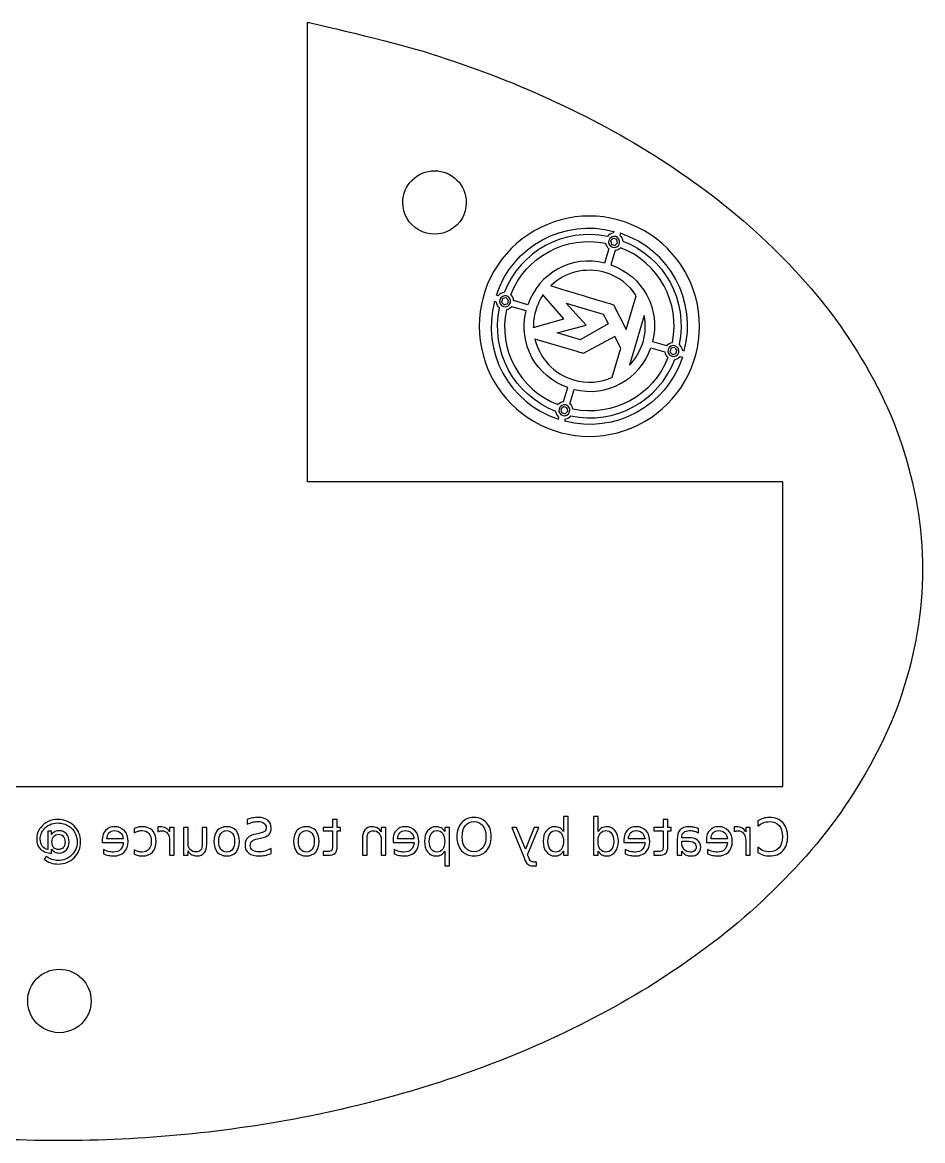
# Model space of a CAD drawing. Extents: x 5 to 209, y -94 to 44.
# Drawn here: x 105.59 to 141.05, y 0.05 to 44.1 of the extents above; entities that cross this region are included whole.
import ezdxf

# ---------------------------------------------------------------- set-up
doc = ezdxf.new("R2010")
doc.units = 0
doc.layers.get('0').update_dxf_attribs({"linetype": 'CONTINUOUS'})

msp = doc.modelspace()

# ---------------------------------------------------------------- linework, layer by layer
at = {"color": 7}
for p, q in [((116.825167, 26.000106), (116.825167, 44.095133)), ((116.825167, 44.095133), (116.850167, 44.095133)), ((123.075167, 37.000106), (123.075167, 37.000106)), ((135.550167, 26.000106), (116.825167, 26.000106)), ((135.550167, 14.000107), (135.550167, 26.000106)), ((78.55017, 14.000107), (135.550167, 14.000107)), ((108.300178, 5.550041), (108.300178, 5.550041))]:
    msp.add_line(p, q, dxfattribs=at)
at = {"color": 5}
for p, q in [((128.889248, 35.861184), (128.867246, 35.786801)), ((129.144646, 35.78567), (129.121086, 35.705971)), ((128.690167, 35.509649), (128.690167, 35.509649)), ((128.813264, 35.538264), (128.761087, 35.48868)), ((128.761087, 35.48868), (128.777907, 35.418691)), ((128.761087, 35.48868), (128.761087, 35.48868)), ((128.777907, 35.418691), (128.79475, 35.348724)), ((128.794755, 35.348724), (128.863771, 35.328323)), ((128.865453, 35.587822), (128.813264, 35.538264)), ((128.863771, 35.328314), (128.932794, 35.307913)), ((128.934471, 35.567411), (128.865453, 35.587812)), ((128.932794, 35.307911), (128.984986, 35.357468)), ((129.003488, 35.547006), (128.934471, 35.567407)), ((128.984986, 35.357468), (129.037163, 35.407052)), ((129.020336, 35.477031), (129.003492, 35.547006)), ((129.037163, 35.407052), (129.020343, 35.477031)), ((128.688061, 35.18076), (128.520481, 34.613988)), ((128.945028, 35.110559), (128.775879, 34.538475)), ((128.548609, 34.23949), (128.548609, 34.23949)), ((124.264905, 33.073631), (124.1864, 33.096859)), ((124.1864, 33.096847), (124.1864, 33.096847)), ((124.334941, 33.322322), (124.259654, 33.344583)), ((124.259654, 33.344581), (124.259654, 33.344581)), ((124.463154, 33.078925), (124.512712, 33.026733)), ((124.483557, 33.147941), (124.463157, 33.078925)), ((124.50397, 33.216959), (124.483569, 33.147941)), ((124.573945, 33.233805), (124.50397, 33.216961)), ((124.643924, 33.250632), (124.573945, 33.233812)), ((124.693508, 33.198455), (124.643924, 33.250632)), ((124.643924, 33.250632), (124.643924, 33.250632)), ((124.664895, 33.321551), (124.664895, 33.321551)), ((124.743065, 33.146266), (124.693508, 33.198455)), ((124.702252, 33.008224), (124.722653, 33.077247)), ((124.722662, 33.077247), (124.743063, 33.146266)), ((124.829987, 33.366374), (124.829987, 33.366374)), ((125.506849, 32.975807), (124.942212, 33.142763)), ((126.100172, 33.34643), (126.109289, 33.377297)), ((126.126839, 33.319111), (126.100172, 33.34643)), ((126.1093, 33.377297), (126.109329, 33.377297)), ((126.912529, 32.424093), (126.126839, 33.319111)), ((129.376584, 31.991437), (129.771419, 33.326776)), ((124.512712, 33.026733), (124.562295, 32.974556)), ((124.562295, 32.974556), (124.632284, 32.991376)), ((124.632284, 32.991378), (124.702252, 33.008222)), ((124.654709, 32.776116), (124.654709, 32.776116)), ((125.433598, 32.728073), (124.865743, 32.895978)), ((127.793551, 32.164993), (127.005927, 33.029984)), ((127.005927, 33.029984), (128.465524, 32.598401)), ((128.465524, 32.598401), (128.465539, 32.598401)), ((128.881025, 32.970189), (129.376584, 31.991437)), ((125.764555, 32.093855), (126.912529, 32.424093)), ((126.657742, 31.861711), (127.793551, 32.164993)), ((128.668973, 32.220122), (127.581852, 31.60237)), ((130.086375, 32.550154), (129.508268, 30.59485)), ((123.584341, 32.126457), (123.584341, 32.126457)), ((125.720861, 32.063503), (125.727315, 32.085412)), ((125.727311, 32.085412), (125.764555, 32.093845)), ((127.578062, 31.589593), (126.657742, 31.861711)), ((128.923574, 31.728011), (127.684096, 31.05534)), ((129.16053, 31.260657), (128.923574, 31.728011)), ((127.44133, 31.127122), (125.779441, 31.618507)), ((125.779441, 31.618507), (125.779441, 31.618507)), ((127.581852, 31.60237), (127.57806, 31.589602)), ((130.340803, 31.277104), (130.896191, 31.112888)), ((130.414055, 31.524843), (130.966225, 31.361579)), ((131.205222, 31.273069), (131.135248, 31.256225)), ((131.195589, 31.490065), (131.195589, 31.490065)), ((131.27521, 31.289889), (131.205222, 31.273069)), ((131.324788, 31.237712), (131.27521, 31.289889)), ((131.27521, 31.289889), (131.27521, 31.289889)), ((131.296179, 31.360808), (131.296179, 31.360808)), ((127.544015, 31.096759), (127.44133, 31.127122)), ((127.623212, 31.073343), (127.544015, 31.096759)), ((127.684096, 31.05534), (127.623212, 31.073338)), ((128.821594, 30.114376), (129.16053, 31.260657)), ((131.018502, 30.88861), (131.018502, 30.88861)), ((131.094433, 31.118179), (131.143997, 31.06599)), ((131.114844, 31.187205), (131.094434, 31.118179)), ((131.135248, 31.256221), (131.114845, 31.187205)), ((131.143997, 31.06599), (131.193581, 31.013813)), ((131.193581, 31.013813), (131.263562, 31.03064)), ((131.263562, 31.03064), (131.333537, 31.047484)), ((131.374351, 31.185523), (131.324788, 31.237712)), ((131.333537, 31.047488), (131.35394, 31.116504)), ((131.353941, 31.116504), (131.374351, 31.185523)), ((131.497028, 30.935235), (131.588005, 30.908337)), ((131.573491, 31.182017), (131.66125, 31.156069)), ((131.588005, 30.908337), (131.588005, 30.908337)), ((131.66125, 31.156069), (131.66125, 31.156069)), ((129.508268, 30.59485), (129.508268, 30.59485)), ((126.906512, 29.155516), (127.071779, 29.714441)), ((127.160343, 29.074684), (127.327176, 29.63893)), ((126.729424, 28.878364), (126.729424, 28.878364)), ((126.852521, 28.906979), (126.800344, 28.857393)), ((126.800344, 28.857393), (126.817164, 28.787414)), ((126.800344, 28.857393), (126.800344, 28.857393)), ((126.817164, 28.787414), (126.834007, 28.717439)), ((126.834012, 28.717439), (126.903035, 28.697038)), ((126.90471, 28.956541), (126.852521, 28.906979)), ((126.903035, 28.697033), (126.972051, 28.676633)), ((126.973728, 28.936131), (126.90471, 28.956532)), ((126.972051, 28.676623), (127.024243, 28.726188)), ((127.042752, 28.915721), (126.973728, 28.936122)), ((127.024243, 28.726188), (127.07642, 28.775765)), ((127.059593, 28.845753), (127.042749, 28.915721)), ((127.07642, 28.775765), (127.0596, 28.845753)), ((126.703005, 28.467246), (126.727318, 28.54948)), ((126.958402, 28.391732), (126.984292, 28.479272)), ((123.380577, 12.777628), (123.380577, 12.777628)), ((127.085928, 12.812873), (126.904817, 12.812873)), ((126.904817, 12.812873), (126.904817, 12.219627)), ((127.085928, 11.28962), (127.085928, 12.812873)), ((128.268502, 12.812871), (128.088378, 12.812871)), ((128.088378, 12.812871), (128.088378, 11.289616)), ((128.268502, 12.219623), (128.268502, 12.812871)), ((109.992385, 12.343951), (109.992385, 12.17557)), ((109.992385, 12.34394), (109.992385, 12.343951)), ((110.930279, 12.402596), (110.92957, 12.217574)), ((111.571442, 12.386009), (111.390338, 12.386009)), ((111.390338, 12.386009), (111.390338, 12.21567)), ((111.571442, 11.28958), (111.571442, 12.386009)), ((112.117707, 12.386046), (111.937576, 12.386046)), ((111.937576, 12.386046), (111.937576, 11.289616)), ((112.117707, 11.764412), (112.117707, 12.386046)), ((112.402576, 12.412477), (112.402576, 12.412477)), ((112.855829, 12.386046), (112.675704, 12.386046)), ((112.675704, 12.386046), (112.675704, 11.729166)), ((112.855829, 11.722315), (112.855829, 12.386046)), ((113.638014, 12.412477), (113.638014, 12.412477)), ((114.451507, 12.703223), (114.451524, 12.703227)), ((114.451524, 12.703227), (114.451524, 12.510372)), ((116.774587, 12.412477), (116.774587, 12.412477)), ((117.808366, 12.386046), (117.437343, 12.386046)), ((117.437343, 12.386046), (117.437343, 12.246055)), ((117.808366, 12.697354), (117.808366, 12.386046)), ((117.808384, 12.697351), (117.808366, 12.697354)), ((117.989488, 12.697351), (117.808384, 12.697351)), ((117.989488, 12.386044), (117.989488, 12.697351)), ((118.121648, 12.386044), (117.989488, 12.386044)), ((118.121648, 12.246054), (118.121648, 12.386044)), ((119.90431, 12.386046), (119.723199, 12.386046)), ((119.723199, 12.386046), (119.723199, 12.215708)), ((119.90431, 11.289614), (119.90431, 12.386046)), ((122.410437, 12.386046), (122.229326, 12.386046)), ((122.229326, 12.386046), (122.229326, 12.219623)), ((122.410437, 10.87258), (122.410437, 12.386046)), ((123.380577, 12.617079), (123.380577, 12.617079)), ((125.059478, 12.386049), (124.86858, 12.386049)), ((124.86858, 12.386049), (125.350231, 11.187807)), ((125.40211, 11.528483), (125.059478, 12.386049)), ((125.744749, 12.386049), (125.40211, 11.528483)), ((125.492176, 11.30724), (125.935641, 12.386049)), ((125.935641, 12.386049), (125.744749, 12.386049)), ((130.832392, 12.386046), (130.461361, 12.386046)), ((130.461361, 12.386046), (130.461361, 12.246055)), ((130.832392, 12.697354), (130.832392, 12.386046)), ((130.832416, 12.697351), (130.832392, 12.697354)), ((131.01352, 12.697351), (130.832416, 12.697351)), ((131.01352, 12.386044), (131.01352, 12.697351)), ((131.14568, 12.386044), (131.01352, 12.386044)), ((131.14568, 12.246054), (131.14568, 12.386044)), ((132.22837, 12.169671), (132.22837, 12.336094)), ((133.622475, 12.402596), (133.621765, 12.217574)), ((134.263644, 12.386009), (134.082533, 12.386009)), ((134.082533, 12.386009), (134.082533, 12.21567)), ((134.263644, 11.28958), (134.263644, 12.386009)), ((134.556333, 12.638617), (134.556333, 12.430098)), ((134.556333, 12.63861), (134.556333, 12.638617)), ((106.740199, 12.237067), (106.600206, 12.237067)), ((106.600206, 12.237067), (106.600206, 11.516556)), ((106.740199, 12.10882), (106.740199, 12.237067)), ((109.561645, 11.934752), (108.919451, 11.935746)), ((108.919451, 11.935746), (108.919453, 11.935727)), ((110.92957, 12.217574), (110.929242, 12.217666)), ((113.638006, 12.259758), (113.638014, 12.259761)), ((114.914553, 12.150116), (114.79513, 12.125641)), ((114.852881, 11.937685), (114.973289, 11.961176)), ((116.774593, 12.259758), (116.774587, 12.259761)), ((117.437343, 12.246055), (117.808366, 12.246055)), ((117.808366, 12.246055), (117.808366, 11.650851)), ((117.989488, 11.650849), (117.989488, 12.246054)), ((117.989488, 12.246054), (118.121648, 12.246054)), ((118.986048, 11.951388), (118.986051, 11.951389)), ((118.986051, 11.951389), (118.986051, 11.289616)), ((119.166174, 11.289616), (119.166174, 11.945516)), ((119.723199, 11.909294), (119.723199, 11.289614)), ((121.015422, 11.934752), (120.373229, 11.935746)), ((120.373229, 11.935746), (120.373229, 11.935727)), ((126.904817, 12.219627), (126.904817, 12.219623)), ((128.268502, 12.219622), (128.268502, 12.219623)), ((130.107962, 11.934752), (129.465768, 11.935746)), ((129.465768, 11.935746), (129.465768, 11.935727)), ((130.461361, 12.246055), (130.832392, 12.246055)), ((130.832392, 12.246055), (130.832392, 11.650851)), ((131.01352, 11.650849), (131.01352, 12.246054)), ((131.01352, 12.246054), (131.14568, 12.246054)), ((131.38255, 11.915139), (131.38256, 11.915166)), ((131.38256, 11.915166), (131.38256, 11.289613)), ((131.562689, 11.981722), (131.562689, 11.999344)), ((131.815254, 11.981722), (131.562689, 11.981722)), ((133.358092, 11.934752), (132.715899, 11.935746)), ((132.715899, 11.935746), (132.715901, 11.935727)), ((133.621765, 12.217574), (133.621435, 12.217666)), ((106.740146, 11.372656), (106.740146, 11.523416)), ((106.740146, 11.523416), (106.740191, 11.523406)), ((107.273742, 11.816111), (107.273722, 11.816113)), ((108.739332, 11.882874), (108.739321, 11.882863)), ((108.739321, 11.882863), (108.739321, 11.794757)), ((108.739321, 11.794757), (109.567517, 11.794757)), ((108.781423, 11.515757), (108.781423, 11.345418)), ((109.992385, 11.498126), (109.992385, 11.331703)), ((111.390341, 11.867162), (111.390341, 11.28958)), ((112.117707, 11.289616), (112.117707, 11.457996)), ((112.85583, 11.722322), (112.855829, 11.722315)), ((115.386413, 11.354216), (115.386413, 11.557839)), ((120.193095, 11.882874), (120.193097, 11.882863)), ((120.193097, 11.882863), (120.193097, 11.794757)), ((120.193097, 11.794757), (121.021299, 11.794757)), ((120.2352, 11.515757), (120.2352, 11.345418)), ((121.616505, 11.836852), (121.616505, 11.836852)), ((122.229326, 11.454084), (122.229326, 11.45408)), ((122.229326, 11.45408), (122.229326, 10.87258)), ((126.291995, 11.836852), (126.291995, 11.836852)), ((126.904817, 11.454084), (126.904817, 11.28962)), ((128.268502, 11.289616), (128.268502, 11.45408)), ((128.88231, 11.836852), (128.88231, 11.836852)), ((129.285633, 11.882874), (129.285637, 11.882863)), ((129.285637, 11.882863), (129.285637, 11.794757)), ((129.285637, 11.794757), (130.113831, 11.794757)), ((129.327738, 11.515757), (129.327738, 11.345418)), ((131.562681, 11.800643), (131.562681, 11.840784)), ((131.562681, 11.840784), (131.741826, 11.840784)), ((131.562692, 11.289613), (131.562692, 11.456036)), ((131.741826, 11.840784), (131.741837, 11.840768)), ((132.53578, 11.882874), (132.535769, 11.882863)), ((132.535769, 11.882863), (132.535769, 11.794757)), ((132.535769, 11.794757), (133.363964, 11.794757)), ((132.577871, 11.515757), (132.577871, 11.345418)), ((134.082533, 11.867162), (134.082533, 11.28958)), ((134.556333, 11.608753), (134.556333, 11.402194)), ((106.531654, 11.246367), (106.443561, 11.137698)), ((111.390341, 11.28958), (111.571442, 11.28958)), ((111.937576, 11.289616), (112.117707, 11.289616)), ((117.622386, 11.44037), (117.437363, 11.44037)), ((117.437363, 11.44037), (117.437363, 11.289612)), ((117.437363, 11.289612), (117.622386, 11.289612)), ((118.986051, 11.289616), (119.166174, 11.289616)), ((119.723199, 11.289614), (119.90431, 11.289614)), ((125.350231, 11.187807), (125.350241, 11.187805)), ((125.524477, 11.225002), (125.492176, 11.30724)), ((125.836777, 11.023337), (125.731049, 11.023337)), ((125.836777, 10.872579), (125.836777, 11.023337)), ((126.904817, 11.28962), (127.085928, 11.28962)), ((128.088378, 11.289616), (128.268502, 11.289616)), ((130.646417, 11.44037), (130.461387, 11.44037)), ((130.461387, 11.44037), (130.461387, 11.289612)), ((130.461387, 11.289612), (130.646417, 11.289612)), ((131.38256, 11.289613), (131.562692, 11.289613)), ((134.082533, 11.28958), (134.263644, 11.28958)), ((122.229326, 10.87258), (122.410437, 10.87258)), ((125.692873, 10.872579), (125.836777, 10.872579))]:
    msp.add_line(p, q, dxfattribs=at)
at = {"color": 7}
for points in [[(116.850167, 44.095133), (116.850167, 44.095133), (120.101807, 43.362582), (121.687997, 42.858067)], [(121.687997, 42.858067), (123.274037, 42.353601), (124.839337, 41.769376), (126.351097, 41.073239)], [(126.351097, 41.073239), (127.862287, 40.377364), (129.342287, 39.598048), (130.737137, 38.691231)], [(130.737137, 38.691231), (132.131717, 37.784592), (133.480407, 36.788118), (134.693357, 35.649876)], [(120.575167, 37.000106), (120.575167, 37.690462), (121.134811, 38.250106), (121.825167, 38.250106)], [(121.825167, 38.250106), (122.515523, 38.250106), (123.075167, 37.690462), (123.075167, 37.000106)], [(121.200167, 35.917574), (120.813416, 36.140865), (120.575167, 36.553524), (120.575167, 37.000106)], [(123.075167, 37.000106), (123.075167, 36.553524), (122.836919, 36.140865), (122.450167, 35.917574)], [(122.450167, 35.917574), (122.063416, 35.694283), (121.586919, 35.694283), (121.200167, 35.917574)], [(134.693357, 35.649876), (135.905297, 34.512576), (137.046307, 33.274792), (137.977007, 31.897818)], [(137.977007, 31.897818), (138.906667, 30.522379), (139.713417, 29.034143), (140.231767, 27.456989)], [(140.231767, 27.456989), (140.749517, 25.881648), (141.049887, 24.208284), (141.050167, 22.550042)], [(141.050167, 22.550042), (141.050447, 20.895288), (140.750867, 19.225479), (140.235157, 17.653137)], [(140.235157, 17.653137), (139.718857, 16.078993), (138.915327, 14.593186), (137.989027, 13.219701)], [(137.989027, 13.219701), (137.061727, 11.844736), (135.924727, 10.608231), (134.716777, 9.471884)], [(134.716777, 9.471884), (133.507827, 8.334589), (132.163357, 7.338454), (130.772967, 6.431915)], [(105.800178, 5.550041), (105.800178, 6.240397), (106.359822, 6.800041), (107.050178, 6.800041)], [(107.050178, 6.800041), (107.740533, 6.800041), (108.300177, 6.240397), (108.300178, 5.550041)], [(130.772967, 6.431915), (129.381847, 5.524904), (127.905597, 4.745004), (126.398107, 4.048336)], [(106.425178, 4.467509), (106.038426, 4.6908), (105.800178, 5.103459), (105.800178, 5.550041)], [(108.300178, 5.550041), (108.300178, 5.103459), (108.061929, 4.6908), (107.675178, 4.467509)], [(107.675178, 4.467509), (107.288426, 4.244218), (106.811929, 4.244218), (106.425178, 4.467509)], [(126.398107, 4.048336), (124.890177, 3.351464), (123.328647, 2.766213), (121.746337, 2.260476)], [(121.746337, 2.260476), (120.163837, 1.754678), (118.547827, 1.347871), (116.919377, 1.018792)], [(116.919377, 1.018792), (115.290787, 0.689684), (113.642227, 0.450302), (111.988597, 0.288649)], [(107.009618, 0.050059), (105.348068, 0.051359), (103.684468, 0.132219), (102.031058, 0.296552)], [(111.988597, 0.288649), (110.334918, 0.126991), (108.671178, 0.04874), (107.009618, 0.050059)]]:
    msp.add_open_spline(points, degree=3, dxfattribs=at)
at = {"color": 5}
for points in [[(130.093567, 35.884561), (128.750926, 36.659735), (127.096724, 36.659735), (125.754083, 35.884561)], [(124.259654, 33.344581), (124.884678, 35.281828), (126.92362, 36.390145), (128.889248, 35.861184)], [(125.754083, 35.884561), (124.411442, 35.109387), (123.584341, 33.676806), (123.584341, 32.126457)], [(128.633604, 35.660894), (126.922541, 36.023477), (125.193762, 35.083939), (124.567129, 33.451114)], [(124.829987, 33.366374), (125.411105, 34.859899), (126.993613, 35.719606), (128.562998, 35.394001)], [(128.867255, 35.786801), (128.775747, 35.778156), (128.691119, 35.732525), (128.633604, 35.660894)], [(128.960905, 35.656819), (128.845514, 35.690939), (128.724288, 35.62504), (128.690167, 35.509649)], [(129.121086, 35.705971), (129.186625, 35.649544), (129.228569, 35.569678), (129.237664, 35.48346)], [(131.66125, 31.156069), (132.190238, 33.121712), (131.081868, 35.160635), (129.144646, 35.78567)], [(132.263309, 32.126457), (132.263309, 33.676806), (131.436208, 35.109387), (130.093567, 35.884561)], [(128.562998, 35.394001), (128.576496, 35.310198), (128.621137, 35.2337), (128.688061, 35.18076)], [(128.690167, 35.509649), (128.656049, 35.394253), (128.721946, 35.273032), (128.837337, 35.238913)], [(128.837337, 35.238913), (128.952733, 35.204793), (129.073955, 35.270685), (129.108073, 35.386081)], [(129.108073, 35.386081), (129.142193, 35.501472), (129.076301, 35.622698), (128.960905, 35.656819)], [(129.237664, 35.48346), (130.880421, 34.860639), (131.826397, 33.124192), (131.459956, 31.406788)], [(128.520481, 34.613988), (127.243482, 34.94026), (125.92752, 34.224917), (125.506849, 32.975807)], [(129.152723, 35.220788), (129.098892, 35.160748), (129.025028, 35.121508), (128.945028, 35.110559)], [(131.195589, 31.490065), (131.517764, 33.061744), (130.652287, 34.644997), (129.152723, 35.220788)], [(128.548609, 34.23949), (127.764031, 34.471473), (126.952685, 34.24611), (126.400434, 33.71886)], [(128.775879, 34.538475), (130.02497, 34.117823), (130.740312, 32.801864), (130.414055, 31.524843)], [(129.771419, 33.326776), (129.495577, 33.751883), (129.072579, 34.084541), (128.548609, 34.23949)], [(126.400434, 33.71886), (127.228355, 33.472863), (128.052764, 33.215091), (128.881025, 32.970189)], [(124.1864, 33.096847), (123.657415, 31.131204), (124.765784, 29.092284), (126.703005, 28.467246)], [(124.388188, 32.848576), (124.319483, 32.904544), (124.275098, 32.985659), (124.264905, 33.073631)], [(124.567129, 33.451114), (124.475814, 33.441362), (124.391636, 33.394756), (124.334941, 33.322322)], [(124.394157, 33.174374), (124.360037, 33.058986), (124.425936, 32.937757), (124.541327, 32.903639)], [(124.664895, 33.321551), (124.549504, 33.355665), (124.428278, 33.289772), (124.394157, 33.174374)], [(124.541327, 32.903639), (124.656723, 32.869518), (124.777944, 32.935418), (124.812062, 33.050807)], [(124.812062, 33.050807), (124.846183, 33.166205), (124.780284, 33.287431), (124.664895, 33.321551)], [(124.942212, 33.142763), (124.934509, 33.228872), (124.894051, 33.309012), (124.829987, 33.366374)], [(126.109329, 33.377297), (125.980581, 33.190523), (125.878608, 32.98058), (125.8108, 32.751237)], [(126.600766, 28.773025), (124.962903, 29.399161), (124.021016, 31.133631), (124.388188, 32.848576)], [(124.654709, 32.776116), (124.32601, 31.205367), (125.185425, 29.620353), (126.679888, 29.038092)], [(124.865743, 32.895978), (124.812536, 32.831544), (124.73707, 32.788806), (124.654709, 32.776116)], [(127.071779, 29.714441), (125.82268, 30.135086), (125.10734, 31.451052), (125.433598, 32.728073)], [(125.8108, 32.751237), (125.742988, 32.521899), (125.714413, 32.290276), (125.720861, 32.063503)], [(128.465539, 32.598401), (128.534456, 32.470433), (128.605361, 32.351534), (128.668973, 32.220122)], [(130.036877, 31.501686), (130.141157, 31.854432), (130.152905, 32.212581), (130.086375, 32.550154)], [(123.584341, 32.126457), (123.584341, 30.576109), (124.411442, 29.143528), (125.754083, 28.368354)], [(130.093567, 28.368354), (131.436208, 29.143528), (132.263309, 30.576109), (132.263309, 32.126457)], [(125.779441, 31.618507), (125.956128, 30.875732), (126.514482, 30.24541), (127.299049, 30.013426)], [(127.327176, 29.63893), (128.604178, 29.312658), (129.920138, 30.028001), (130.340803, 31.277104)], [(129.508268, 30.59485), (129.747638, 30.841972), (129.93255, 31.148922), (130.036877, 31.501686)], [(130.966225, 31.361579), (131.022325, 31.433268), (131.105337, 31.479667), (131.195589, 31.490065)], [(131.296179, 31.360808), (131.180783, 31.394926), (131.059556, 31.329027), (131.025436, 31.213638)], [(131.443349, 31.090071), (131.477468, 31.205462), (131.411569, 31.326688), (131.296179, 31.360808)], [(131.459956, 31.406788), (131.524772, 31.349367), (131.565739, 31.26872), (131.573491, 31.182017)], [(131.588005, 30.908337), (130.962981, 28.971088), (128.924033, 27.862766), (126.958402, 28.391732)], [(131.018502, 30.88861), (130.436959, 29.39101), (128.848906, 28.529894), (127.275918, 28.860672)], [(130.896191, 31.112888), (130.906344, 31.025321), (130.950362, 30.944564), (131.018502, 30.88861)], [(131.025436, 31.213638), (130.991323, 31.098243), (131.057215, 30.977021), (131.172612, 30.942901)], [(131.172612, 30.942901), (131.288002, 30.908783), (131.409229, 30.974675), (131.443349, 31.090071)], [(131.285828, 30.815345), (131.368255, 30.827995), (131.443768, 30.870759), (131.497028, 30.935235)], [(127.197274, 28.595567), (128.918528, 28.222204), (130.661575, 29.168772), (131.285828, 30.815345)], [(127.299049, 30.013426), (127.823023, 29.858499), (128.358904, 29.907677), (128.821594, 30.114376)], [(126.679888, 29.038092), (126.737151, 29.104814), (126.818674, 29.147238), (126.906512, 29.155516)], [(127.275918, 28.860672), (127.265011, 28.943644), (127.2237, 29.020127), (127.160343, 29.074684)], [(126.727318, 28.54948), (126.657655, 28.604583), (126.612154, 28.685194), (126.600766, 28.773025)], [(126.729424, 28.878364), (126.695306, 28.762973), (126.761206, 28.641747), (126.876601, 28.607626)], [(127.000162, 29.025532), (126.884771, 29.059652), (126.763545, 28.99376), (126.729424, 28.878364)], [(126.876601, 28.607626), (126.99199, 28.573508), (127.113219, 28.639407), (127.147337, 28.754796)], [(127.147337, 28.754796), (127.181457, 28.870192), (127.115558, 28.99142), (127.000162, 29.025532)], [(125.754083, 28.368354), (127.096724, 27.59318), (128.750926, 27.59318), (130.093567, 28.368354)], [(126.984292, 28.479272), (127.066952, 28.490579), (127.143068, 28.532141), (127.197274, 28.595567)], [(114.879313, 12.777621), (114.81078, 12.777621), (114.740948, 12.771419), (114.669818, 12.759015)], [(115.256214, 12.666024), (115.164844, 12.740422), (115.03921, 12.777621), (114.879313, 12.777621)], [(123.380577, 12.777628), (123.175649, 12.777628), (123.011838, 12.708775), (122.889143, 12.571069)], [(123.873975, 12.571069), (123.750627, 12.708775), (123.586161, 12.777628), (123.380577, 12.777628)], [(135.02134, 12.777624), (134.933881, 12.777624), (134.851649, 12.765877), (134.774644, 12.742382)], [(135.544103, 12.574002), (135.416838, 12.70975), (135.242583, 12.777624), (135.02134, 12.777624)], [(106.305509, 12.375107), (106.256558, 12.311152), (106.219359, 12.241646), (106.193912, 12.16659)], [(106.604092, 12.616909), (106.485309, 12.560132), (106.385782, 12.479531), (106.305509, 12.375107)], [(106.420046, 12.296787), (106.487923, 12.382284), (106.570808, 12.447548), (106.668701, 12.492577)], [(106.988821, 12.702074), (106.850458, 12.702074), (106.722215, 12.673686), (106.604092, 12.616909)], [(106.668701, 12.492577), (106.765947, 12.538263), (106.872002, 12.561106), (106.986866, 12.561106)], [(106.986866, 12.561106), (107.067138, 12.561106), (107.144148, 12.550339), (107.217897, 12.528805)], [(107.339281, 12.635502), (107.228989, 12.679883), (107.112169, 12.702074), (106.988821, 12.702074)], [(107.217897, 12.528805), (107.291647, 12.507918), (107.359849, 12.476593), (107.422502, 12.434829)], [(107.631014, 12.445584), (107.54682, 12.528474), (107.449576, 12.591779), (107.339281, 12.635502)], [(107.422502, 12.434829), (107.524963, 12.368257), (107.605236, 12.280803), (107.663321, 12.172468)], [(107.820926, 12.161688), (107.776545, 12.269373), (107.713241, 12.364005), (107.631014, 12.445584)], [(109.21804, 12.412489), (109.07054, 12.412489), (108.954043, 12.364847), (108.868551, 12.269562)], [(109.610598, 12.253898), (109.513356, 12.359625), (109.382503, 12.412489), (109.21804, 12.412489)], [(110.146084, 12.394848), (110.09322, 12.383748), (110.041987, 12.366779), (109.992385, 12.34394)], [(110.308583, 12.412469), (110.253111, 12.412469), (110.198944, 12.406595), (110.146084, 12.394848)], [(110.712897, 12.258774), (110.614349, 12.361237), (110.479578, 12.412469), (110.308583, 12.412469)], [(110.980175, 12.409517), (110.965171, 12.408186), (110.948539, 12.405879), (110.930279, 12.402596)], [(111.021274, 12.412445), (111.008879, 12.412445), (110.995179, 12.411469), (110.980175, 12.409517)], [(111.242517, 12.363494), (111.181819, 12.396128), (111.108071, 12.412445), (111.021274, 12.412445)], [(111.390338, 12.21567), (111.352478, 12.282243), (111.303204, 12.331517), (111.242517, 12.363494)], [(113.638014, 12.412477), (113.481382, 12.412477), (113.358361, 12.361572), (113.26895, 12.259761)], [(114.008059, 12.259761), (113.918648, 12.361572), (113.7953, 12.412477), (113.638014, 12.412477)], [(114.669818, 12.759015), (114.598676, 12.746611), (114.525906, 12.728014), (114.451507, 12.703223)], [(114.451524, 12.510372), (114.526579, 12.546272), (114.59739, 12.573032), (114.663958, 12.590653)], [(114.663958, 12.590653), (114.73053, 12.608275), (114.794816, 12.617085), (114.856816, 12.617085)], [(114.856816, 12.617085), (114.964501, 12.617085), (115.047712, 12.596199), (115.10645, 12.554426)], [(115.10645, 12.554426), (115.164531, 12.512653), (115.193572, 12.453263), (115.193572, 12.376256)], [(115.193572, 12.376256), (115.193572, 12.311645), (115.174313, 12.262697), (115.135797, 12.229412)], [(115.392288, 12.36059), (115.392288, 12.489812), (115.34693, 12.591623), (115.256214, 12.666024)], [(115.293414, 12.099209), (115.35933, 12.161859), (115.392288, 12.248986), (115.392288, 12.36059)], [(116.774587, 12.412477), (116.617954, 12.412477), (116.494933, 12.361572), (116.405523, 12.259761)], [(117.144631, 12.259761), (117.055221, 12.361572), (116.931873, 12.412477), (116.774587, 12.412477)], [(119.36882, 12.412481), (119.24286, 12.412481), (119.147575, 12.373321), (119.082965, 12.295001)], [(119.571459, 12.36353), (119.51273, 12.396164), (119.445184, 12.412481), (119.36882, 12.412481)], [(119.723199, 12.215708), (119.68014, 12.281624), (119.62956, 12.330898), (119.571459, 12.36353)], [(120.671814, 12.412489), (120.52432, 12.412489), (120.407824, 12.364847), (120.322327, 12.269562)], [(121.064373, 12.253898), (120.967132, 12.359625), (120.836279, 12.412489), (120.671814, 12.412489)], [(121.878865, 12.412476), (121.745727, 12.412476), (121.637715, 12.359612), (121.55483, 12.253885)], [(122.086401, 12.364509), (122.02832, 12.396487), (121.959142, 12.412476), (121.878865, 12.412476)], [(122.229326, 12.219623), (122.191475, 12.284883), (122.143833, 12.333178), (122.086401, 12.364509)], [(122.889143, 12.571069), (122.766449, 12.434015), (122.705101, 12.249971), (122.705101, 12.018937)], [(122.913613, 12.018937), (122.913613, 12.203634), (122.95571, 12.349498), (123.039904, 12.45653)], [(123.039904, 12.45653), (123.123441, 12.563562), (123.236998, 12.617079), (123.380577, 12.617079)], [(123.380577, 12.617079), (123.524158, 12.617079), (123.638371, 12.563562), (123.723215, 12.45653)], [(123.723215, 12.45653), (123.807409, 12.349498), (123.849506, 12.203634), (123.849506, 12.018937)], [(124.058018, 12.018937), (124.058018, 12.249971), (123.99667, 12.434015), (123.873975, 12.571069)], [(126.554357, 12.412476), (126.421218, 12.412476), (126.313207, 12.359612), (126.230322, 12.253885)], [(126.761893, 12.364509), (126.703812, 12.396487), (126.634633, 12.412476), (126.554357, 12.412476)], [(126.904817, 12.219623), (126.866966, 12.284883), (126.819325, 12.333178), (126.761893, 12.364509)], [(128.412413, 12.364507), (128.354332, 12.333177), (128.306362, 12.284882), (128.268502, 12.219622)], [(128.619949, 12.412473), (128.539021, 12.412473), (128.469842, 12.396484), (128.412413, 12.364507)], [(128.943984, 12.253882), (128.860447, 12.359609), (128.752436, 12.412473), (128.619949, 12.412473)], [(129.764353, 12.412489), (129.616853, 12.412489), (129.500357, 12.364847), (129.414865, 12.269562)], [(130.156911, 12.253898), (130.059669, 12.359625), (129.928816, 12.412489), (129.764353, 12.412489)], [(131.855388, 12.412449), (131.696796, 12.412449), (131.578343, 12.371333), (131.50003, 12.2891)], [(132.036492, 12.392871), (131.974498, 12.405923), (131.91413, 12.412449), (131.855388, 12.412449)], [(132.22837, 12.336094), (132.162455, 12.36155), (132.098495, 12.380476), (132.036492, 12.392871)], [(133.014487, 12.412489), (132.866987, 12.412489), (132.750491, 12.364847), (132.664998, 12.269562)], [(133.407046, 12.253898), (133.309804, 12.359625), (133.178951, 12.412489), (133.014487, 12.412489)], [(133.672371, 12.409517), (133.657367, 12.408186), (133.640735, 12.405879), (133.622475, 12.402596)], [(133.713469, 12.412445), (133.701074, 12.412445), (133.687375, 12.411469), (133.672371, 12.409517)], [(133.934713, 12.363494), (133.874023, 12.396128), (133.800275, 12.412445), (133.713469, 12.412445)], [(134.082533, 12.21567), (134.044673, 12.282243), (133.9954, 12.331517), (133.934713, 12.363494)], [(134.774644, 12.742382), (134.696981, 12.719543), (134.62421, 12.684953), (134.556333, 12.63861)], [(134.556333, 12.430098), (134.622905, 12.492101), (134.694043, 12.538439), (134.769746, 12.569111)], [(134.769746, 12.569111), (134.844801, 12.599784), (134.92475, 12.615121), (135.009593, 12.615121)], [(135.009593, 12.615121), (135.176665, 12.615121), (135.304582, 12.563889), (135.393344, 12.461425)], [(135.393344, 12.461425), (135.482101, 12.359614), (135.526479, 12.212118), (135.526479, 12.018937)], [(135.734995, 12.018935), (135.734995, 12.253884), (135.671364, 12.438906), (135.544103, 12.574002)], [(106.193912, 12.16659), (106.16779, 12.091535), (106.15473, 12.013871), (106.15473, 11.933598)], [(106.15473, 11.933598), (106.15473, 11.761955), (106.206613, 11.626532), (106.31038, 11.527331)], [(106.295752, 11.929678), (106.295752, 11.999506), (106.306186, 12.065096), (106.327055, 12.126448)], [(106.377004, 11.64676), (106.322836, 11.719853), (106.295752, 11.814159), (106.295752, 11.929678)], [(106.327055, 12.126448), (106.347312, 12.187794), (106.378309, 12.244574), (106.420046, 12.296787)], [(106.874314, 12.219446), (106.823411, 12.195294), (106.778706, 12.158419), (106.740199, 12.10882)], [(106.754916, 11.816105), (106.754916, 11.907474), (106.778412, 11.979917), (106.825402, 12.033433)], [(106.825402, 12.033433), (106.872392, 12.087601), (106.935696, 12.114685), (107.015315, 12.114685)], [(107.051507, 12.256645), (106.984287, 12.256645), (106.925223, 12.244245), (106.874314, 12.219446)], [(107.015315, 12.114685), (107.094283, 12.114685), (107.157263, 12.08793), (107.204255, 12.034418)], [(107.324629, 12.13428), (107.254144, 12.215857), (107.163103, 12.256645), (107.051507, 12.256645)], [(107.204255, 12.034418), (107.250579, 11.980906), (107.273742, 11.908137), (107.273742, 11.816111)], [(107.430357, 11.81612), (107.430357, 11.946647), (107.395115, 12.052701), (107.324629, 12.13428)], [(107.663321, 12.172468), (107.720754, 12.064784), (107.749471, 11.947962), (107.749471, 11.822002)], [(107.887512, 11.821991), (107.887512, 11.94077), (107.865317, 12.054003), (107.820926, 12.161688)], [(108.868551, 12.269562), (108.782405, 12.174929), (108.739332, 12.046033), (108.739332, 11.882874)], [(108.919453, 11.935727), (108.920872, 12.034275), (108.948609, 12.112918), (109.002662, 12.171654)], [(109.002662, 12.171654), (109.056173, 12.230392), (109.127311, 12.259761), (109.216075, 12.259761)], [(109.216075, 12.259761), (109.316581, 12.259761), (109.397181, 12.231373), (109.457873, 12.174596)], [(109.457873, 12.174596), (109.517915, 12.117819), (109.552506, 12.037871), (109.561645, 11.934752)], [(109.75548, 11.827074), (109.75548, 12.006549), (109.707186, 12.148824), (109.610598, 12.253898)], [(109.992385, 12.17557), (110.043288, 12.203635), (110.094521, 12.224521), (110.146084, 12.23823)], [(110.146084, 12.23823), (110.196987, 12.252586), (110.248544, 12.259764), (110.300755, 12.259764)], [(110.300755, 12.259764), (110.417577, 12.259764), (110.508294, 12.222565), (110.572905, 12.148166)], [(110.572905, 12.148166), (110.637516, 12.074416), (110.669822, 11.970647), (110.669822, 11.83686)], [(110.859739, 11.836844), (110.859739, 12.015667), (110.810792, 12.15631), (110.712897, 12.258774)], [(110.929242, 12.217666), (110.949499, 12.229413), (110.97169, 12.237895), (110.995815, 12.243113)], [(110.995815, 12.243113), (111.019336, 12.248969), (111.045445, 12.251897), (111.074139, 12.251897)], [(111.074139, 12.251897), (111.175947, 12.251897), (111.254263, 12.21861), (111.309088, 12.152038)], [(111.309088, 12.152038), (111.363257, 12.086122), (111.390341, 11.991164), (111.390341, 11.867162)], [(113.26895, 12.259761), (113.17954, 12.15795), (113.134835, 12.01698), (113.134835, 11.836852)], [(113.325714, 11.836849), (113.325714, 11.966724), (113.353778, 12.069514), (113.409907, 12.14522)], [(113.409907, 12.14522), (113.466036, 12.221579), (113.542069, 12.259758), (113.638006, 12.259758)], [(113.638014, 12.259761), (113.734603, 12.259761), (113.81096, 12.22191), (113.867086, 12.146207)], [(113.867086, 12.146207), (113.923215, 12.071153), (113.95128, 11.968036), (113.95128, 11.836857)], [(114.141195, 11.836852), (114.141195, 12.01698), (114.096816, 12.15795), (114.008059, 12.259761)], [(114.469136, 11.976839), (114.398651, 11.906354), (114.363408, 11.811722), (114.363408, 11.692943)], [(114.79513, 12.125641), (114.647636, 12.097576), (114.538971, 12.047976), (114.469136, 11.976839)], [(114.636536, 11.846637), (114.680261, 11.887097), (114.752376, 11.917446), (114.852881, 11.937685)], [(115.135797, 12.229412), (115.096615, 12.196778), (115.022867, 12.170346), (114.914553, 12.150116)], [(114.973289, 11.961176), (115.120789, 11.990544), (115.227498, 12.036555), (115.293414, 12.099209)], [(116.405523, 12.259761), (116.316112, 12.15795), (116.271407, 12.01698), (116.271407, 11.836852)], [(116.4623, 11.836849), (116.4623, 11.966724), (116.490365, 12.069514), (116.546494, 12.14522)], [(116.546494, 12.14522), (116.602623, 12.221579), (116.678656, 12.259758), (116.774593, 12.259758)], [(116.774587, 12.259761), (116.871176, 12.259761), (116.947536, 12.22191), (117.003666, 12.146207)], [(117.003666, 12.146207), (117.059795, 12.071153), (117.087859, 11.968036), (117.087859, 11.836857)], [(117.277774, 11.836852), (117.277774, 12.01698), (117.233393, 12.15795), (117.144631, 12.259761)], [(119.082965, 12.295001), (119.018354, 12.217338), (118.986048, 12.1028), (118.986048, 11.951388)], [(119.166174, 11.945516), (119.166174, 12.049285), (119.186404, 12.126949), (119.226864, 12.178507)], [(119.226864, 12.178507), (119.267323, 12.230067), (119.32802, 12.255847), (119.408954, 12.255847)], [(119.408954, 12.255847), (119.506195, 12.255847), (119.582879, 12.224845), (119.639005, 12.162842)], [(119.639005, 12.162842), (119.695135, 12.10084), (119.723199, 12.016323), (119.723199, 11.909294)], [(120.322327, 12.269562), (120.236172, 12.174929), (120.193095, 12.046033), (120.193095, 11.882874)], [(120.373229, 11.935727), (120.374648, 12.034275), (120.402385, 12.112918), (120.456438, 12.171654)], [(120.456438, 12.171654), (120.509958, 12.230392), (120.581096, 12.259761), (120.669851, 12.259761)], [(120.669851, 12.259761), (120.770358, 12.259761), (120.850958, 12.231373), (120.911651, 12.174596)], [(120.911651, 12.174596), (120.971693, 12.117819), (121.006283, 12.037871), (121.015422, 11.934752)], [(121.209256, 11.827074), (121.209256, 12.006549), (121.160962, 12.148824), (121.064373, 12.253898)], [(121.55483, 12.253885), (121.471293, 12.148158), (121.429524, 12.009147), (121.429524, 11.836851)], [(121.616505, 11.836852), (121.616505, 11.969337), (121.643913, 12.073106), (121.698728, 12.14816)], [(121.698728, 12.14816), (121.752897, 12.223862), (121.827624, 12.261714), (121.922909, 12.261714)], [(121.922909, 12.261714), (122.018192, 12.261714), (122.093246, 12.223862), (122.148071, 12.14816)], [(122.148071, 12.14816), (122.202239, 12.073105), (122.229323, 11.969336), (122.229323, 11.836852)], [(122.705101, 12.018937), (122.705101, 11.788557), (122.766449, 11.604513), (122.889143, 11.466807)], [(123.039904, 11.582324), (122.95571, 11.689356), (122.913613, 11.834894), (122.913613, 12.018937)], [(123.849506, 12.018937), (123.849506, 11.834894), (123.807409, 11.689356), (123.723215, 11.582324)], [(123.873975, 11.466807), (123.99667, 11.60386), (124.058018, 11.787904), (124.058018, 12.018937)], [(126.230322, 12.253885), (126.146784, 12.148158), (126.105016, 12.009147), (126.105016, 11.836851)], [(126.291995, 11.836852), (126.291995, 11.969337), (126.319407, 12.073106), (126.374232, 12.14816)], [(126.374232, 12.14816), (126.4284, 12.223862), (126.503127, 12.261714), (126.598413, 12.261714)], [(126.598413, 12.261714), (126.693696, 12.261714), (126.76875, 12.223862), (126.823574, 12.14816)], [(126.823574, 12.14816), (126.877743, 12.073105), (126.904827, 11.969336), (126.904827, 11.836852)], [(128.268505, 11.836852), (128.268505, 11.969337), (128.295917, 12.073106), (128.350742, 12.14816)], [(128.350742, 12.14816), (128.405567, 12.223862), (128.480618, 12.261714), (128.575896, 12.261714)], [(128.575896, 12.261714), (128.671184, 12.261714), (128.746238, 12.223862), (128.801057, 12.14816)], [(128.801057, 12.14816), (128.855226, 12.073105), (128.88231, 11.969336), (128.88231, 11.836852)], [(129.068319, 11.836848), (129.068319, 12.009144), (129.026874, 12.148155), (128.943984, 12.253882)], [(129.414865, 12.269562), (129.32871, 12.174929), (129.285633, 12.046033), (129.285633, 11.882874)], [(129.465768, 11.935727), (129.467188, 12.034275), (129.494924, 12.112918), (129.548977, 12.171654)], [(129.548977, 12.171654), (129.602498, 12.230392), (129.673636, 12.259761), (129.762391, 12.259761)], [(129.762391, 12.259761), (129.862898, 12.259761), (129.943498, 12.231373), (130.00419, 12.174596)], [(130.00419, 12.174596), (130.064232, 12.117819), (130.098823, 12.037871), (130.107962, 11.934752)], [(130.301795, 11.827074), (130.301795, 12.006549), (130.2535, 12.148824), (130.156911, 12.253898)], [(131.50003, 12.2891), (131.42171, 12.206867), (131.38255, 12.082213), (131.38255, 11.915139)], [(131.562689, 11.999344), (131.562689, 12.082233), (131.590097, 12.146191), (131.644913, 12.191219)], [(131.644913, 12.191219), (131.699081, 12.236905), (131.775441, 12.259748), (131.873992, 12.259748)], [(132.185299, 11.887746), (132.10241, 11.950397), (131.979062, 11.981722), (131.815254, 11.981722)], [(131.873992, 12.259748), (131.936642, 12.259748), (131.997663, 12.252241), (132.057055, 12.237229)], [(132.057055, 12.237229), (132.116449, 12.222216), (132.173554, 12.199697), (132.22837, 12.169671)], [(132.664998, 12.269562), (132.578853, 12.174929), (132.53578, 12.046033), (132.53578, 11.882874)], [(132.715901, 11.935727), (132.71732, 12.034275), (132.745056, 12.112918), (132.799109, 12.171654)], [(132.799109, 12.171654), (132.852621, 12.230392), (132.923759, 12.259761), (133.012523, 12.259761)], [(133.012523, 12.259761), (133.113029, 12.259761), (133.193629, 12.231373), (133.254321, 12.174596)], [(133.254321, 12.174596), (133.314363, 12.117819), (133.348953, 12.037871), (133.358092, 11.934752)], [(133.551928, 11.827074), (133.551928, 12.006549), (133.503634, 12.148824), (133.407046, 12.253898)], [(133.621435, 12.217666), (133.641683, 12.229413), (133.663874, 12.237895), (133.688008, 12.243113)], [(133.688008, 12.243113), (133.711529, 12.248969), (133.737637, 12.251897), (133.766332, 12.251897)], [(133.766332, 12.251897), (133.868145, 12.251897), (133.946462, 12.21861), (134.001281, 12.152038)], [(134.001281, 12.152038), (134.055449, 12.086122), (134.082533, 11.991164), (134.082533, 11.867162)], [(135.526479, 12.018937), (135.526479, 11.826409), (135.482101, 11.678913), (135.393344, 11.576449)], [(135.544103, 11.463866), (135.671364, 11.599615), (135.734995, 11.784638), (135.734995, 12.018935)], [(106.31038, 11.527331), (106.414152, 11.428131), (106.557407, 11.376573), (106.740146, 11.372656)], [(106.600206, 11.516556), (106.504918, 11.530912), (106.430518, 11.574313), (106.377004, 11.64676)], [(106.740191, 11.523406), (106.779373, 11.473151), (106.824405, 11.435952), (106.875286, 11.411809)], [(106.824403, 11.59682), (106.778079, 11.650331), (106.754916, 11.723426), (106.754916, 11.816105)], [(107.013343, 11.516552), (106.933062, 11.516552), (106.870082, 11.543308), (106.824403, 11.59682)], [(107.204235, 11.595848), (107.15791, 11.542984), (107.094279, 11.516552), (107.013343, 11.516552)], [(107.051499, 11.376566), (107.163751, 11.376566), (107.255118, 11.417031), (107.325601, 11.497959)], [(107.273722, 11.816113), (107.273722, 11.722787), (107.250559, 11.649365), (107.204235, 11.595848)], [(107.325601, 11.497959), (107.395438, 11.579535), (107.430357, 11.685589), (107.430357, 11.81612)], [(107.693679, 11.530274), (107.655819, 11.439557), (107.601323, 11.359609), (107.530192, 11.29043)], [(107.631033, 11.192522), (107.71457, 11.274098), (107.7782, 11.368404), (107.821924, 11.47544)], [(107.749471, 11.822002), (107.749471, 11.718233), (107.730873, 11.62099), (107.693679, 11.530274)], [(107.821924, 11.47544), (107.865649, 11.583125), (107.887512, 11.698642), (107.887512, 11.821991)], [(108.975254, 11.439402), (108.909995, 11.456367), (108.845385, 11.481819), (108.781423, 11.515757)], [(109.455919, 11.510859), (109.388699, 11.446248), (109.295373, 11.413942), (109.175941, 11.413942)], [(109.567517, 11.794757), (109.559709, 11.670755), (109.522509, 11.576123), (109.455919, 11.510859)], [(109.602769, 11.413955), (109.704576, 11.515766), (109.75548, 11.653472), (109.75548, 11.827074)], [(110.146084, 11.434495), (110.094524, 11.448851), (110.043291, 11.470062), (109.992385, 11.498126)], [(110.572905, 11.524572), (110.508293, 11.450821), (110.417577, 11.413946), (110.300755, 11.413946)], [(110.669822, 11.83686), (110.669822, 11.703069), (110.637516, 11.598972), (110.572905, 11.524572)], [(110.713876, 11.416871), (110.811118, 11.520641), (110.859739, 11.660632), (110.859739, 11.836844)], [(112.202872, 11.510862), (112.146095, 11.572865), (112.117707, 11.657381), (112.117707, 11.764412)], [(112.117707, 11.457996), (112.161432, 11.391424), (112.212336, 11.341824), (112.270419, 11.309195)], [(112.432924, 11.417857), (112.335682, 11.417857), (112.258998, 11.448859), (112.202872, 11.510862)], [(112.615014, 11.495197), (112.574554, 11.443637), (112.513858, 11.417857), (112.432924, 11.417857)], [(112.675704, 11.729166), (112.675704, 11.625398), (112.655474, 11.547408), (112.615014, 11.495197)], [(112.757941, 11.378709), (112.8232, 11.457028), (112.85583, 11.571566), (112.85583, 11.722322)], [(113.134835, 11.836852), (113.134835, 11.657377), (113.17954, 11.516408), (113.26895, 11.413943)], [(113.409907, 11.5275), (113.353778, 11.603202), (113.325714, 11.706319), (113.325714, 11.836849)], [(113.638006, 11.413946), (113.542071, 11.413946), (113.466038, 11.451797), (113.409907, 11.5275)], [(113.868057, 11.526528), (113.811928, 11.451473), (113.735245, 11.413946), (113.638006, 11.413946)], [(113.95128, 11.836857), (113.95128, 11.705677), (113.923539, 11.602234), (113.868057, 11.526528)], [(114.008059, 11.413943), (114.096816, 11.516408), (114.141195, 11.657377), (114.141195, 11.836852)], [(114.363408, 11.692943), (114.363408, 11.55132), (114.41105, 11.443961), (114.506332, 11.370865)], [(114.569964, 11.678256), (114.569964, 11.750046), (114.592154, 11.806173), (114.636536, 11.846637)], [(114.661983, 11.488339), (114.600637, 11.53272), (114.569964, 11.596026), (114.569964, 11.678256)], [(114.923365, 11.421766), (114.81046, 11.421766), (114.723333, 11.443957), (114.661983, 11.488339)], [(115.150485, 11.456024), (115.073469, 11.433186), (114.997763, 11.421766), (114.923365, 11.421766)], [(115.386413, 11.557839), (115.306141, 11.51281), (115.227499, 11.478871), (115.150485, 11.456024)], [(116.271407, 11.836852), (116.271407, 11.657377), (116.316112, 11.516408), (116.405523, 11.413943)], [(116.546494, 11.5275), (116.490365, 11.603202), (116.4623, 11.706319), (116.4623, 11.836849)], [(116.774593, 11.413946), (116.678657, 11.413946), (116.602624, 11.451797), (116.546494, 11.5275)], [(117.004651, 11.526528), (116.948521, 11.451473), (116.871835, 11.413946), (116.774593, 11.413946)], [(117.087859, 11.836857), (117.087859, 11.705677), (117.060123, 11.602234), (117.004651, 11.526528)], [(117.144631, 11.413943), (117.233393, 11.516408), (117.277774, 11.657377), (117.277774, 11.836852)], [(117.772165, 11.478554), (117.747375, 11.453098), (117.697448, 11.44037), (117.622386, 11.44037)], [(117.808366, 11.650851), (117.808366, 11.56144), (117.796299, 11.504007), (117.772165, 11.478554)], [(117.910192, 11.366951), (117.963056, 11.419159), (117.989488, 11.513791), (117.989488, 11.650849)], [(120.42903, 11.439402), (120.363771, 11.456367), (120.299161, 11.481819), (120.2352, 11.515757)], [(120.909702, 11.510859), (120.842482, 11.446248), (120.749154, 11.413942), (120.629717, 11.413942)], [(121.021299, 11.794757), (121.013491, 11.670755), (120.976292, 11.576123), (120.909702, 11.510859)], [(121.056545, 11.413955), (121.158353, 11.515766), (121.209256, 11.653472), (121.209256, 11.827074)], [(121.429524, 11.836851), (121.429524, 11.664554), (121.471293, 11.525542), (121.55483, 11.419815)], [(121.698728, 11.524565), (121.643913, 11.600267), (121.616505, 11.704363), (121.616505, 11.836852)], [(121.922909, 11.411983), (121.827627, 11.411983), (121.7529, 11.44951), (121.698728, 11.524565)], [(122.148071, 11.524565), (122.093246, 11.44951), (122.018192, 11.411983), (121.922909, 11.411983)], [(122.086401, 11.308219), (122.143835, 11.340197), (122.191476, 11.388818), (122.229326, 11.454084)], [(122.229323, 11.836852), (122.229323, 11.704367), (122.202239, 11.600271), (122.148071, 11.524565)], [(122.889143, 11.466807), (123.011838, 11.329753), (123.175649, 11.261226), (123.380577, 11.261226)], [(123.380577, 11.421774), (123.236999, 11.421774), (123.123442, 11.475291), (123.039904, 11.582324)], [(123.723215, 11.582324), (123.638374, 11.475291), (123.524161, 11.421774), (123.380577, 11.421774)], [(123.380577, 11.261226), (123.586161, 11.261226), (123.750627, 11.329753), (123.873975, 11.466807)], [(126.105016, 11.836851), (126.105016, 11.664554), (126.146784, 11.525542), (126.230322, 11.419815)], [(126.374232, 11.524565), (126.319407, 11.600267), (126.291995, 11.704363), (126.291995, 11.836852)], [(126.598413, 11.411983), (126.503125, 11.411983), (126.428399, 11.44951), (126.374232, 11.524565)], [(126.823574, 11.524565), (126.76875, 11.44951), (126.693696, 11.411983), (126.598413, 11.411983)], [(126.761893, 11.308219), (126.819327, 11.340197), (126.866968, 11.388818), (126.904817, 11.454084)], [(126.904827, 11.836852), (126.904827, 11.704367), (126.877743, 11.600271), (126.823574, 11.524565)], [(128.268502, 11.45408), (128.306354, 11.388812), (128.354324, 11.340191), (128.412413, 11.308217)], [(128.350742, 11.524565), (128.295917, 11.600267), (128.268505, 11.704363), (128.268505, 11.836852)], [(128.575896, 11.411983), (128.480614, 11.411983), (128.405563, 11.44951), (128.350742, 11.524565)], [(128.801057, 11.524565), (128.746241, 11.44951), (128.671188, 11.411983), (128.575896, 11.411983)], [(128.88231, 11.836852), (128.88231, 11.704367), (128.855226, 11.600271), (128.801057, 11.524565)], [(128.943984, 11.419813), (129.026874, 11.52554), (129.068319, 11.664552), (129.068319, 11.836848)], [(129.521568, 11.439402), (129.456309, 11.456367), (129.391699, 11.481819), (129.327738, 11.515757)], [(130.002234, 11.510859), (129.935014, 11.446248), (129.841687, 11.413942), (129.722254, 11.413942)], [(130.113831, 11.794757), (130.105934, 11.670755), (130.068735, 11.576123), (130.002234, 11.510859)], [(130.149083, 11.413955), (130.250891, 11.515766), (130.301795, 11.653472), (130.301795, 11.827074)], [(130.796191, 11.478554), (130.771392, 11.453098), (130.721467, 11.44037), (130.646417, 11.44037)], [(130.832392, 11.650851), (130.832392, 11.56144), (130.820325, 11.504007), (130.796191, 11.478554)], [(130.934224, 11.366951), (130.987088, 11.419159), (131.01352, 11.513791), (131.01352, 11.650849)], [(131.653716, 11.517725), (131.593026, 11.588867), (131.562681, 11.683173), (131.562681, 11.800643)], [(131.562692, 11.456036), (131.603817, 11.389464), (131.655048, 11.34019), (131.716383, 11.308214)], [(131.893563, 11.411997), (131.793708, 11.411997), (131.71376, 11.44724), (131.653716, 11.517725)], [(131.741837, 11.840768), (131.887378, 11.840768), (131.988211, 11.824127), (132.044337, 11.790845)], [(132.065858, 11.467789), (132.02341, 11.430595), (131.965979, 11.411997), (131.893563, 11.411997)], [(132.044337, 11.790845), (132.100466, 11.757563), (132.12853, 11.700784), (132.12853, 11.620507)], [(132.12853, 11.620507), (132.12853, 11.556552), (132.107639, 11.505646), (132.065858, 11.467789)], [(132.308648, 11.608744), (132.308648, 11.732093), (132.267532, 11.825094), (132.185299, 11.887746)], [(132.209775, 11.355195), (132.275691, 11.418502), (132.308648, 11.503019), (132.308648, 11.608744)], [(132.771702, 11.439402), (132.706434, 11.456367), (132.641824, 11.481819), (132.577871, 11.515757)], [(133.252367, 11.510859), (133.185147, 11.446248), (133.091821, 11.413942), (132.972389, 11.413942)], [(133.363964, 11.794757), (133.356156, 11.670755), (133.318957, 11.576123), (133.252367, 11.510859)], [(133.399216, 11.413955), (133.501024, 11.515766), (133.551928, 11.653472), (133.551928, 11.827074)], [(134.769746, 11.469742), (134.694044, 11.500415), (134.622906, 11.546752), (134.556333, 11.608753)], [(135.009593, 11.423732), (134.924752, 11.423732), (134.844803, 11.439069), (134.769746, 11.469742)], [(135.393344, 11.576449), (135.304582, 11.474638), (135.176665, 11.423732), (135.009593, 11.423732)], [(135.02134, 11.261223), (135.242583, 11.261223), (135.416838, 11.328771), (135.544103, 11.463866)], [(106.443561, 11.137698), (106.525137, 11.074391), (106.614221, 11.026095), (106.710813, 10.992812)], [(106.755835, 11.124974), (106.674259, 11.153039), (106.599532, 11.193503), (106.531654, 11.246367)], [(107.003511, 11.081906), (106.919327, 11.081906), (106.836768, 11.096262), (106.755835, 11.124974)], [(106.875286, 11.411809), (106.925541, 11.388314), (106.984279, 11.376566), (107.051499, 11.376566)], [(107.292305, 11.135755), (107.202241, 11.099855), (107.105977, 11.081906), (107.003511, 11.081906)], [(107.530192, 11.29043), (107.461667, 11.222553), (107.382372, 11.170995), (107.292305, 11.135755)], [(107.345177, 11.00652), (107.452209, 11.048941), (107.547495, 11.110942), (107.631033, 11.192522)], [(108.781423, 11.345418), (108.846035, 11.318001), (108.912278, 11.297119), (108.980152, 11.282772)], [(109.175941, 11.413942), (109.10676, 11.413942), (109.039865, 11.422429), (108.975254, 11.439402)], [(108.980152, 11.282772), (109.048028, 11.268416), (109.116881, 11.261238), (109.186708, 11.261238)], [(109.186708, 11.261238), (109.361616, 11.261238), (109.500303, 11.312144), (109.602769, 11.413955)], [(109.992385, 11.331703), (110.04264, 11.308208), (110.09485, 11.290587), (110.149015, 11.278839)], [(110.300755, 11.413946), (110.248539, 11.413946), (110.196982, 11.420796), (110.146084, 11.434495)], [(110.149015, 11.278839), (110.202535, 11.267092), (110.259643, 11.261218), (110.320338, 11.261218)], [(110.320338, 11.261218), (110.485455, 11.261218), (110.616634, 11.313102), (110.713876, 11.416871)], [(112.270419, 11.309195), (112.327852, 11.277217), (112.394748, 11.261229), (112.471106, 11.261229)], [(112.471106, 11.261229), (112.597066, 11.261229), (112.692678, 11.300389), (112.757941, 11.378709)], [(113.26895, 11.413943), (113.358361, 11.312132), (113.481382, 11.261226), (113.638014, 11.261226)], [(113.638014, 11.261226), (113.7953, 11.261226), (113.918648, 11.312132), (114.008059, 11.413943)], [(114.506332, 11.370865), (114.600967, 11.297772), (114.739978, 11.261225), (114.923365, 11.261225)], [(114.923365, 11.261225), (114.992546, 11.261225), (115.066296, 11.269055), (115.144615, 11.284715)], [(115.144615, 11.284715), (115.222279, 11.300376), (115.302878, 11.323543), (115.386413, 11.354216)], [(116.405523, 11.413943), (116.494933, 11.312132), (116.617954, 11.261226), (116.774587, 11.261226)], [(116.774587, 11.261226), (116.931873, 11.261226), (117.055221, 11.312132), (117.144631, 11.413943)], [(117.622386, 11.289612), (117.761396, 11.289612), (117.857332, 11.315392), (117.910192, 11.366951)], [(120.2352, 11.345418), (120.299811, 11.318001), (120.366054, 11.297119), (120.433928, 11.282772)], [(120.629717, 11.413942), (120.560545, 11.413942), (120.49365, 11.422429), (120.42903, 11.439402)], [(120.433928, 11.282772), (120.501805, 11.268416), (120.570657, 11.261238), (120.640485, 11.261238)], [(120.640485, 11.261238), (120.815392, 11.261238), (120.954078, 11.312144), (121.056545, 11.413955)], [(121.55483, 11.419815), (121.637719, 11.314088), (121.745731, 11.261225), (121.878865, 11.261225)], [(121.878865, 11.261225), (121.959137, 11.261225), (122.028316, 11.27689), (122.086401, 11.308219)], [(125.350241, 11.187805), (125.401144, 11.057277), (125.450744, 10.972108), (125.499042, 10.932297)], [(125.615525, 11.05858), (125.588126, 11.082075), (125.557777, 11.137549), (125.524477, 11.225002)], [(125.731049, 11.023337), (125.68145, 11.023337), (125.642942, 11.035084), (125.615525, 11.05858)], [(126.230322, 11.419815), (126.313211, 11.314088), (126.421223, 11.261225), (126.554357, 11.261225)], [(126.554357, 11.261225), (126.634629, 11.261225), (126.703808, 11.27689), (126.761893, 11.308219)], [(128.412413, 11.308217), (128.469846, 11.276887), (128.539025, 11.261222), (128.619949, 11.261222)], [(128.619949, 11.261222), (128.752435, 11.261222), (128.860446, 11.314085), (128.943984, 11.419813)], [(129.327738, 11.345418), (129.392349, 11.318001), (129.458592, 11.297119), (129.526465, 11.282772)], [(129.722254, 11.413942), (129.653073, 11.413942), (129.586178, 11.422429), (129.521568, 11.439402)], [(129.526465, 11.282772), (129.594341, 11.268416), (129.663194, 11.261238), (129.733023, 11.261238)], [(129.733023, 11.261238), (129.90793, 11.261238), (130.046617, 11.312144), (130.149083, 11.413955)], [(130.646417, 11.289612), (130.785428, 11.289612), (130.881364, 11.315392), (130.934224, 11.366951)], [(131.716383, 11.308214), (131.77773, 11.276884), (131.852783, 11.261219), (131.941543, 11.261219)], [(131.941543, 11.261219), (132.053795, 11.261219), (132.143206, 11.292545), (132.209775, 11.355195)], [(132.577871, 11.345418), (132.642483, 11.318001), (132.708726, 11.297119), (132.7766, 11.282772)], [(132.972389, 11.413942), (132.903208, 11.413942), (132.836312, 11.422429), (132.771702, 11.439402)], [(132.7766, 11.282772), (132.844476, 11.268416), (132.913328, 11.261238), (132.983156, 11.261238)], [(132.983156, 11.261238), (133.158064, 11.261238), (133.296751, 11.312144), (133.399216, 11.413955)], [(134.556333, 11.402194), (134.625514, 11.355204), (134.698935, 11.319961), (134.776596, 11.296466)], [(134.776596, 11.296466), (134.853612, 11.272971), (134.935193, 11.261223), (135.02134, 11.261223)], [(106.710813, 10.992812), (106.806748, 10.958873), (106.904317, 10.941904), (107.003518, 10.941904)], [(107.003518, 10.941904), (107.124259, 10.941904), (107.238145, 10.963443), (107.345177, 11.00652)], [(125.499042, 10.932297), (125.547337, 10.892485), (125.611947, 10.872579), (125.692873, 10.872579)]]:
    msp.add_open_spline(points, degree=3, dxfattribs=at)

doc.saveas('drawing.dxf')
